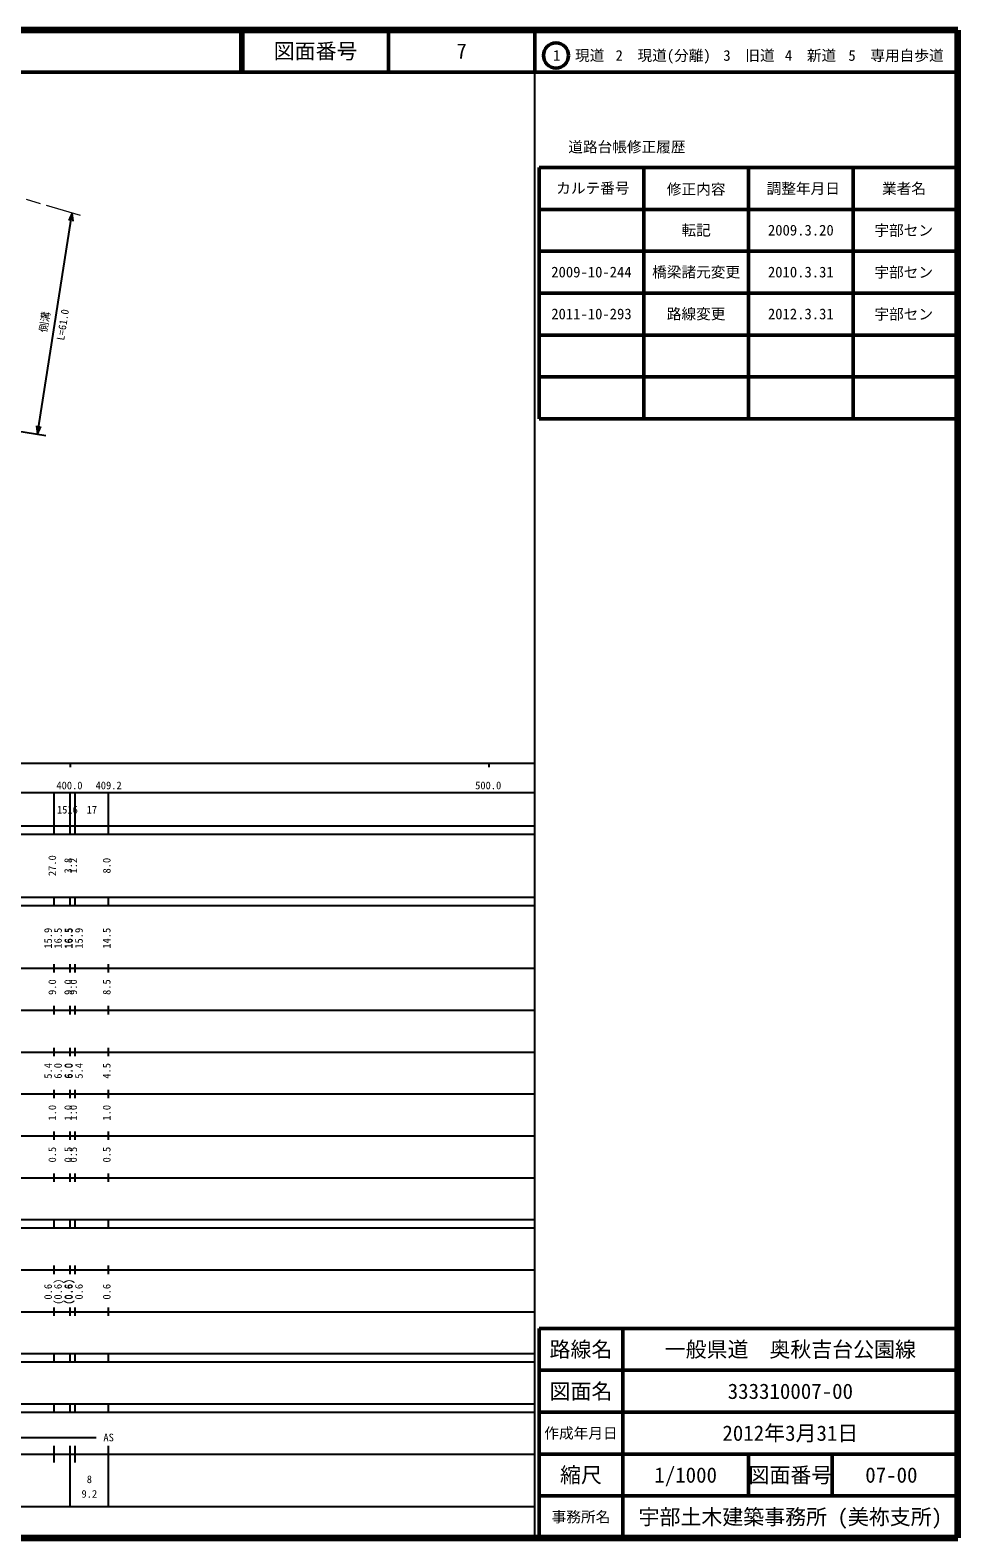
# Model space of a CAD drawing. Units: millimetres, scale not verified. Extents: x 40000 to 680000, y 20000 to 380000.
# Drawn here: x 458459 to 680000, y 20000 to 380000 of the extents above; entities that cross this region are included whole.
import ezdxf
from ezdxf.enums import TextEntityAlignment as Align

# ---------------------------------------------------------------- set-up
doc = ezdxf.new("R2010")
doc.units = ezdxf.units.MM
doc.header["$LTSCALE"] = 1000
doc.linetypes.add('CHAIN', pattern=[18.5, 12, -1.5, 3.5, -1.5])
for name, color, linetype, lineweight in [('M-BGD', 7, 'Continuous', 25), ('M-BMK', 2, 'CHAIN', 13), ('M-TTL', 2, 'Continuous', 140), ('M-TTL-BAND', 7, 'Continuous', 25), ('M-TTL-FRAM', 2, 'Continuous', 50), ('M-TTL-LINE', 7, 'Continuous', 50)]:
    doc.layers.add(name, color=color, linetype=linetype, lineweight=lineweight)
doc.layers.add('M-TTL-TXT', color=7, linetype='Continuous')
doc.styles.add('@ＭＳ ゴシック', font='')
doc.styles.add('ＭＳ ゴシック', font='')
doc.styles.get('@ＭＳ ゴシック').set_extended_font_data('@MS Gothic')
doc.styles.get('ＭＳ ゴシック').set_extended_font_data('MS Gothic')

msp = doc.modelspace()

# ---------------------------------------------------------------- linework, layer by layer
at = {"layer": 'M-BGD'}
for p, q in [((460220, 283532), (468492, 336361)), ((468492, 336361), (467682, 334532)), ((468704, 334372), (468492, 336361)), ((426661, 288787), (462196, 283223)), ((460007, 285521), (460220, 283532)), ((460220, 283532), (461030, 285361))]:
    msp.add_line(p, q, dxfattribs=at)
at = {"layer": 'M-BMK'}
msp.add_line((426864, 348799), (470408, 335788), dxfattribs=at)
at = {"layer": 'M-TTL'}
for p, q in [((680000, 380000), (40000, 380000)), ((680000, 20000), (680000, 380000)), ((40000, 20000), (680000, 20000))]:
    msp.add_line(p, q, dxfattribs=at)
at = {"layer": 'M-TTL-BAND'}
for p, q in [((579000, 20000), (579000, 370000)), ((40000, 205000), (579000, 205000)), ((468000, 205000), (468000, 204000)), ((568000, 205000), (568000, 204000)), ((68000, 198000), (579000, 198000)), ((464200, 188000), (464200, 198000)), ((468000, 188000), (468000, 198000)), ((469200, 188000), (469200, 198000)), ((477200, 188000), (477200, 198000)), ((40000, 190000), (579000, 190000)), ((40000, 188000), (579000, 188000)), ((40000, 173000), (579000, 173000)), ((464200, 171000), (464200, 173000)), ((468000, 171000), (468000, 173000)), ((469200, 171000), (469200, 173000)), ((477200, 171000), (477200, 173000)), ((40000, 171000), (579000, 171000)), ((40000, 156000), (579000, 156000)), ((464200, 155000), (464200, 157000)), ((468000, 155000), (468000, 157000)), ((469200, 155000), (469200, 157000)), ((477200, 155000), (477200, 157000)), ((46000, 146000), (579000, 146000)), ((464200, 145000), (464200, 147000)), ((468000, 145000), (468000, 147000)), ((469200, 145000), (469200, 147000)), ((477200, 145000), (477200, 147000)), ((464200, 135000), (464200, 137000)), ((468000, 135000), (468000, 137000)), ((469200, 135000), (469200, 137000)), ((477200, 135000), (477200, 137000)), ((52000, 136000), (579000, 136000)), ((46000, 126000), (579000, 126000)), ((464200, 125000), (464200, 127000)), ((468000, 125000), (468000, 127000)), ((469200, 125000), (469200, 127000)), ((477200, 125000), (477200, 127000)), ((52000, 116000), (579000, 116000)), ((464200, 115000), (464200, 117000)), ((468000, 115000), (468000, 117000)), ((469200, 115000), (469200, 117000)), ((477200, 115000), (477200, 117000)), ((46000, 106000), (579000, 106000)), ((464200, 105000), (464200, 107000)), ((468000, 105000), (468000, 107000)), ((469200, 105000), (469200, 107000)), ((477200, 105000), (477200, 107000)), ((40000, 96000), (579000, 96000)), ((40000, 94000), (579000, 94000)), ((464200, 94000), (464200, 96000)), ((468000, 94000), (468000, 96000)), ((469200, 94000), (469200, 96000)), ((477200, 94000), (477200, 96000)), ((49000, 84000), (579000, 84000)), ((464200, 83000), (464200, 85000)), ((468000, 83000), (468000, 85000)), ((469200, 83000), (469200, 85000)), ((477200, 83000), (477200, 85000)), ((40000, 74000), (579000, 74000)), ((464200, 73000), (464200, 75000)), ((468000, 73000), (468000, 75000)), ((469200, 73000), (469200, 75000)), ((477200, 73000), (477200, 75000)), ((40000, 64000), (579000, 64000)), ((40000, 62000), (579000, 62000)), ((464200, 62000), (464200, 64000)), ((468000, 62000), (468000, 64000)), ((469200, 62000), (469200, 64000)), ((477200, 62000), (477200, 64000)), ((40000, 52000), (579000, 52000)), ((464200, 50000), (464200, 52000)), ((468000, 50000), (468000, 52000)), ((469200, 50000), (469200, 52000)), ((477200, 50000), (477200, 52000)), ((40000, 50000), (579000, 50000)), ((71000, 44000), (474200, 44000)), ((40000, 40000), (579000, 40000)), ((464200, 38000), (464200, 42000)), ((468000, 27500), (468000, 42000)), ((469200, 38000), (469200, 42000)), ((477200, 27500), (477200, 42000)), ((68000, 27500), (579000, 27500))]:
    msp.add_line(p, q, dxfattribs=at)
at = {"layer": 'M-TTL-FRAM'}
for p, q in [((580000, 347197), (580000, 287197)), ((580000, 347197), (680000, 347197)), ((580000, 287197), (680000, 287197)), ((680000, 70000), (580000, 70000)), ((580000, 70000), (580000, 20000))]:
    msp.add_line(p, q, dxfattribs=at)
at = {"layer": 'M-TTL-LINE'}
for p, q in [((508747, 380000), (508747, 370000)), ((509247, 380000), (509247, 370000)), ((543997, 380000), (543997, 370000)), ((579000, 380000), (579000, 370000)), ((40000, 370000), (680000, 370000)), ((605000, 347197), (605000, 287197)), ((630000, 347197), (630000, 287197)), ((655000, 347197), (655000, 287197)), ((580000, 337197), (680000, 337197)), ((580000, 327197), (680000, 327197)), ((580000, 317197), (680000, 317197)), ((580000, 307197), (680000, 307197)), ((580000, 297197), (680000, 297197)), ((600000, 70000), (600000, 20000)), ((680000, 60000), (580000, 60000)), ((680000, 50000), (580000, 50000)), ((680000, 40000), (580000, 40000)), ((630000, 40000), (630000, 30000)), ((650000, 40000), (650000, 30000)), ((680000, 30000), (580000, 30000))]:
    msp.add_line(p, q, dxfattribs=at)
msp.add_circle((584031, 373958), 3000, dxfattribs=at)

# ---------------------------------------------------------------- texts
at = {"layer": 'M-BGD', "style": '@ＭＳ ゴシック'}
msp.add_text('L=61.0', height=1833, rotation=81.101, dxfattribs=at).set_placement((465344, 309792), align=Align.TOP_CENTER)
at = {"layer": 'M-BGD', "style": 'ＭＳ ゴシック'}
msp.add_text('側溝', height=1833, rotation=81.101, dxfattribs=at).set_placement((463368, 310101), align=Align.BOTTOM_CENTER)
at = {"layer": 'M-TTL-BAND', "style": 'ＭＳ ゴシック'}
for s, p in [('400.0', (467844, 198195)), ('409.2', (477200, 198195)), ('500.0', (567844, 198195)), ('15', (466100, 192405)), ('16', (468600, 192405)), ('17', (473200, 192405)), ('AS', (477200, 42500)), ('8', (472600, 32523)), ('9.2', (472600, 29033))]:
    msp.add_text(s, height=1833, dxfattribs=at).set_placement(p, align=Align.BOTTOM_CENTER)
for s, p in [('27.0', (465200, 180500)), ('3.8', (469000, 180500)), ('1.2', (470200, 180500)), ('8.0', (478200, 180500)), ('15.9', (464200, 163174)), ('16.5', (466570, 163174)), ('16.5', (469000, 163174)), ('16.5', (469200, 163174)), ('15.9', (471570, 163174)), ('14.5', (478200, 163174)), ('9.0', (465200, 151500)), ('9.0', (469000, 151500)), ('9.0', (470200, 151500)), ('8.5', (478200, 151500)), ('5.4', (464200, 131500)), ('6.0', (466570, 131500)), ('6.0', (469000, 131500)), ('6.0', (469200, 131500)), ('5.4', (471570, 131500)), ('4.5', (478200, 131500)), ('1.0', (465200, 121500)), ('1.0', (469000, 121500)), ('1.0', (470200, 121500)), ('1.0', (478200, 121500)), ('0.5', (465200, 111500)), ('0.5', (469000, 111500)), ('0.5', (470200, 111500)), ('0.5', (478200, 111500)), ('0.6', (464200, 78764)), ('(0.6)', (466570, 78764)), ('(0.6)', (469000, 78764)), ('(0.6)', (469200, 78764)), ('0.6', (471570, 78764)), ('0.6', (478200, 78764))]:
    msp.add_text(s, height=1833, rotation=90, dxfattribs=at).set_placement(p, align=Align.BOTTOM_CENTER)
at = {"layer": 'M-TTL-TXT', "style": 'ＭＳ ゴシック'}
for s, height, p in [('図面番号', 3666, (526622, 375000)), ('7', 3666, (561497, 375000)), ('1\u3000現道', 2566, (589448, 373958)), ('2\u3000現道(分離)', 2566, (609619, 373958)), ('3\u3000旧道', 2566, (630121, 373958)), ('4\u3000新道', 2566, (644824, 373958)), ('5\u3000専用自歩道', 2566, (665228, 373958)), ('道路台帳修正履歴', 2566, (600968, 352113)), ('カルテ番号', 2566, (592839, 342277)), ('修正内容', 2566, (617509, 342023)), ('調整年月日', 2566, (643089, 342197)), ('業者名', 2566, (667134, 342197)), ('転記', 2566, (617500, 332245)), ('2009.3.20', 2566, (642500, 332245)), ('宇部セン', 2566, (667077, 332189)), ('2009-10-244', 2566, (592500, 322245)), ('橋梁諸元変更', 2566, (617500, 322245)), ('2010.3.31', 2566, (642500, 322245)), ('宇部セン', 2566, (667077, 322189)), ('2011-10-293', 2566, (592500, 312245)), ('路線変更', 2566, (617500, 312245)), ('2012.3.31', 2566, (642500, 312245)), ('宇部セン', 2566, (667077, 312189)), ('路線名', 3666, (590000, 65000)), ('路線名', 3666, (590000, 65000)), ('一般県道\u3000奥秋吉台公園線', 3666, (640000, 65000)), ('図面名', 3666, (590000, 55000)), ('図面名', 3666, (590000, 55000)), ('333310007-00', 3666, (640000, 55000)), ('2012年3月31日', 3666, (640000, 45000)), ('作成年月日', 2566, (590000, 45000)), ('作成年月日', 2566, (590000, 45000)), ('縮尺', 3666, (590000, 35000)), ('縮尺', 3666, (590000, 35000)), ('1/1000', 3666, (615000, 35000)), ('図面番号', 3666, (640000, 35000)), ('図面番号', 3666, (640000, 35000)), ('07-00', 3666, (664125, 35000)), ('事務所名', 2566, (590000, 25000)), ('事務所名', 2566, (590000, 25000)), ('宇部土木建築事務所 (美祢支所)', 3666, (640000, 25000))]:
    msp.add_text(s, height=height, dxfattribs=at).set_placement(p, align=Align.MIDDLE_CENTER)

doc.saveas('drawing.dxf')
